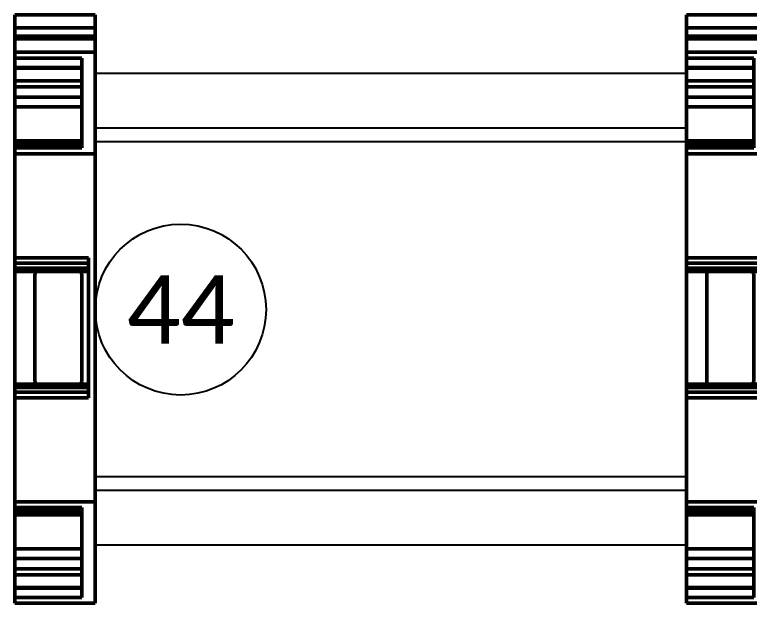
# Model space of a CAD drawing. Header units: inches. Extents: x 0 to 316, y -1 to 150.
# Drawn here: x 204.162 to 206.314, y 74.333 to 76.056 of the extents above; entities that cross this region are included whole.
import ezdxf
from ezdxf.enums import TextEntityAlignment as Align

# ---------------------------------------------------------------- set-up
doc = ezdxf.new("R2010")
doc.units = ezdxf.units.IN
doc.header["$MEASUREMENT"] = 0
doc.linetypes.add('HIDDEN2', pattern=[0.1875, 0.125, -0.0625])
doc.styles.add('Calibri', font='calibri.ttf')

# ---------------------------------------------------------------- blocks, each defined once
blk = doc.blocks.new('A$C29732917')
at = {"lineweight": 50}
for p, q in [((-25.421, 3.573), (-25.421, -2.427)), ((18.379, 3.573), (-25.421, 3.573)), ((-24.44, 3.573), (-24.44, -2.427)), ((-23.821, 3.573), (-23.821, -2.427)), ((-23.621, 3.573), (-23.621, -2.427)), ((-22.621, 3.573), (-22.621, -2.427)), ((-15.069, 3.573), (-15.069, -2.427)), ((10.827, 3.573), (10.827, -2.427)), ((18.379, 3.573), (18.379, -2.427)), ((-7.321, 3.073), (3.079, 3.073)), ((-7.321, -2.427), (-7.321, 3.073)), ((-6.921, -2.427), (-6.921, 3.073)), ((-6.557, 3.073), (-6.557, -2.427)), ((-6.321, 3.073), (-6.321, -2.427)), ((2.079, 3.073), (2.079, -2.427)), ((2.316, 3.073), (2.316, -2.427)), ((2.679, 3.073), (2.679, -2.427)), ((3.079, -2.427), (3.079, 3.073)), ((-22.187, 2.573), (-15.502, 2.573)), ((-22.187, -2.427), (-22.187, 2.573)), ((-21.491, 2.573), (-21.491, -2.427)), ((-21.446, 2.573), (-21.446, -2.427)), ((-20.492, 2.573), (-20.492, -2.427)), ((-20.056, 2.573), (-20.056, -2.427)), ((-19.282, -2.427), (-19.282, 2.573)), ((-18.571, 2.573), (-18.571, -2.427)), ((-16.033, 2.573), (-16.033, -2.427)), ((-15.838, 2.573), (-15.838, -2.427)), ((-15.596, 2.573), (-15.596, -2.427)), ((-15.502, -2.427), (-15.502, 2.573)), ((-6.121, 2.573), (1.879, 2.573)), ((11.261, 2.573), (17.946, 2.573)), ((11.261, -2.427), (11.261, 2.573)), ((11.355, -2.427), (11.355, 2.573)), ((11.597, 2.573), (11.597, -2.427)), ((11.791, -2.427), (11.791, 2.573)), ((14.33, 2.573), (14.33, -2.427)), ((15.041, 2.573), (15.041, -2.427)), ((15.815, 2.573), (15.815, -2.427)), ((16.25, 2.573), (16.25, -2.427)), ((17.205, 2.573), (17.205, -2.427)), ((17.25, 2.573), (17.25, -2.427)), ((17.946, -2.427), (17.946, 2.573)), ((1.879, -0.927), (-6.121, -0.927)), ((18.379, -2.427), (-25.421, -2.427))]:
    blk.add_line(p, q, dxfattribs=at)
at = {"lineweight": 25}
blk.add_line((-15.596, -2.427), (-16.033, -2.427), dxfattribs=at)
at = {"lineweight": 50}
for centre, start, end in [((-6.121, 2.373), 90, 180), ((1.879, 2.373), 0, 90), ((-6.121, -0.727), 180, 270), ((1.879, -0.727), 270, 0)]:
    blk.add_arc(centre, 0.2, start, end, dxfattribs=at)
blk = doc.blocks.new('Reference Number')
at = {"color": 6, "linetype": 'Continuous'}
blk.add_circle((0, 0), 0.125, dxfattribs=at)
at = {"color": 6, "linetype": 'Continuous', "style": 'Calibri'}
blk.add_attdef('REFERENCE_#', text='', height=0.1, dxfattribs=at).set_placement((0, 0), align=Align.MIDDLE_CENTER)

msp = doc.modelspace()

# ---------------------------------------------------------------- linework, layer by layer
at = {"color": 2}
for p, q in [((204.39846, 75.88488, 0.0032), (206.12987, 75.88488, 0.00386)), ((204.39846, 75.88488, 0.00016), (206.12987, 75.88488, 0.00082)), ((204.39846, 75.68488, 0.0032), (206.12987, 75.68488, 0.00386)), ((204.39846, 75.68488, 0.00016), (206.12987, 75.68488, 0.00082)), ((204.39846, 74.70488, -0.15113), (206.12987, 74.70488, -0.15159)), ((204.39846, 74.70488, -0.14902), (206.12987, 74.70488, -0.14948)), ((204.39846, 74.50488, 0.0032), (206.12987, 74.50488, 0.00386)), ((204.39846, 74.50488, 0.00016), (206.12987, 74.50488, 0.00082))]:
    msp.add_line(p, q, dxfattribs=at)
at = {"color": 2, "extrusion": (-1.00046e-30, -4.08478e-15, -1)}
for p, q in [((204.39846, 75.72488, -0.17488), (206.12987, 75.72488, -0.17551)), ((204.39846, 75.72488, -0.17197), (206.12987, 75.72488, -0.1726))]:
    msp.add_line(p, q, dxfattribs=at)
at = {"color": 2, "extrusion": (0, 0, -1)}
for p, q in [((204.39846, 74.66488, -0.02054), (206.12987, 74.66488, -0.02005)), ((204.39846, 74.66488, -0.02279), (206.12987, 74.66488, -0.0223))]:
    msp.add_line(p, q, dxfattribs=at)

# ---------------------------------------------------------------- block references
at = {"rotation": 270}
for p, xscale, yscale, zscale in [((204.25793, 75.0564), 0.03933350893663116, 0.03933350893663116, 0.03933350893663116), ((206.22533, 75.05641), 0.0393333333, 0.0393333333, 0.0393333333)]:
    msp.add_blockref('A$C29732917', p, dxfattribs=dict(at, xscale=xscale, yscale=yscale, zscale=zscale))
at = {"color": 7, "linetype": 'HIDDEN2', "ltscale": 2, "xscale": 2, "yscale": 2, "zscale": 2}
msp.add_blockref('Reference Number', (204.64846, 75.19316), dxfattribs=at).add_auto_attribs({'REFERENCE_#': '44'})

doc.saveas('drawing.dxf')
